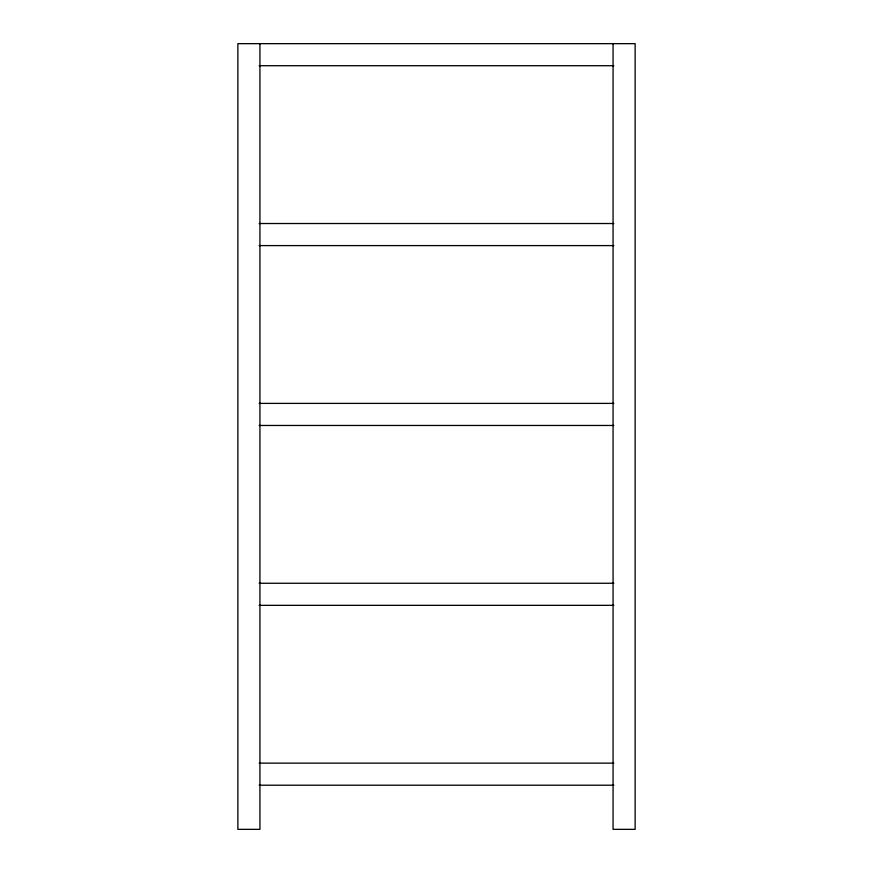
<?xml version="1.0" encoding="UTF-8"?>
<svg xmlns="http://www.w3.org/2000/svg" width="873" height="873" viewBox="0 0 873 873"><rect width="100%" height="100%" fill="white"/><g stroke="black" fill="none" stroke-linecap="round" stroke-linejoin="round"><path stroke-width="1.31" d="M259.172 65.715L613.828 65.715M259.172 223.521L613.828 223.521M259.172 245.597L613.828 245.597M259.172 403.391L613.828 403.391M259.172 425.467L613.828 425.467M259.172 583.262L613.828 583.262M259.172 605.338L613.828 605.338M259.172 763.144L613.828 763.144M259.172 785.209L613.828 785.209M613.064 43.65L613.064 829.35L635.129 829.35L635.129 43.65L237.871 43.65L237.871 829.35L259.936 829.35L259.936 43.65"/></g></svg>
